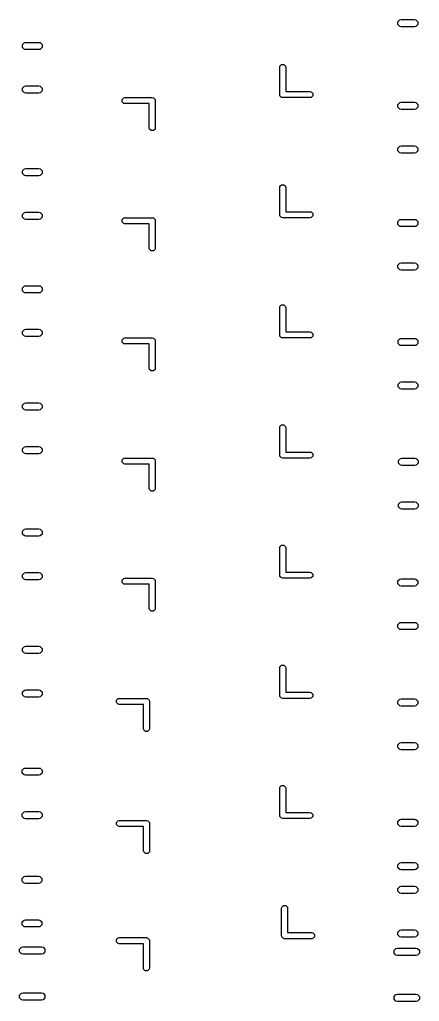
# Model space of a CAD drawing. Extents: x 6.8 to 18.3, y -6.1 to -3.3.
# Drawn here: x 14.303 to 14.563, y -4.604 to -3.966 of the extents above; entities that cross this region are included whole.
import ezdxf

# ---------------------------------------------------------------- set-up
doc = ezdxf.new("R2010")
doc.units = 0
doc.header["$MEASUREMENT"] = 0
doc.layers.add('BLACK', color=7, linetype='CONTINUOUS')

msp = doc.modelspace()

# ---------------------------------------------------------------- linework, layer by layer
at = {"layer": 'BLACK', "linetype": 'CONTINUOUS'}
for p, q in [((14.54888, -3.96697), (14.55016, -3.96569)), ((14.54888, -3.96878), (14.54888, -3.96697)), ((14.55016, -3.97005), (14.54888, -3.96878)), ((14.55016, -3.96569), (14.55107, -3.96551)), ((14.55107, -3.97023), (14.55016, -3.97005)), ((14.55107, -3.96551), (14.55956, -3.96551)), ((14.55956, -3.97023), (14.55107, -3.97023)), ((14.55956, -3.96551), (14.56046, -3.96569)), ((14.56046, -3.97005), (14.55956, -3.97023)), ((14.56046, -3.96569), (14.56174, -3.96697)), ((14.56174, -3.96878), (14.56046, -3.97005)), ((14.56174, -3.96697), (14.56174, -3.96878)), ((14.30493, -3.98175), (14.3062, -3.98047)), ((14.30493, -3.98356), (14.30493, -3.98175)), ((14.3062, -3.98047), (14.30711, -3.98029)), ((14.30711, -3.98029), (14.3156, -3.98029)), ((14.3156, -3.98029), (14.3165, -3.98047)), ((14.3165, -3.98047), (14.31778, -3.98175)), ((14.31778, -3.98175), (14.31778, -3.98356)), ((14.3062, -3.98483), (14.30493, -3.98356)), ((14.30711, -3.98501), (14.3062, -3.98483)), ((14.3156, -3.98501), (14.30711, -3.98501)), ((14.3165, -3.98483), (14.3156, -3.98501)), ((14.31778, -3.98356), (14.3165, -3.98483)), ((14.47208, -3.99651), (14.47223, -3.99576)), ((14.47223, -3.99576), (14.4733, -3.99469)), ((14.4733, -3.99469), (14.4748, -3.99469)), ((14.4748, -3.99469), (14.47587, -3.99576)), ((14.47587, -3.99576), (14.47602, -3.99651)), ((14.47208, -4.01423), (14.47208, -3.99651)), ((14.47602, -3.99651), (14.47602, -4.01226)), ((14.3062, -4.00882), (14.30711, -4.00864)), ((14.30711, -4.00864), (14.3156, -4.00864)), ((14.3156, -4.00864), (14.3165, -4.00882)), ((14.30493, -4.01009), (14.3062, -4.00882)), ((14.30493, -4.0119), (14.30493, -4.01009)), ((14.3062, -4.01318), (14.30493, -4.0119)), ((14.30711, -4.01336), (14.3062, -4.01318)), ((14.3156, -4.01336), (14.30711, -4.01336)), ((14.3165, -4.01318), (14.3156, -4.01336)), ((14.3165, -4.00882), (14.31778, -4.01009)), ((14.31778, -4.0119), (14.3165, -4.01318)), ((14.31778, -4.01009), (14.31778, -4.0119)), ((14.47223, -4.01498), (14.47208, -4.01423)), ((14.4733, -4.01605), (14.47223, -4.01498)), ((14.47602, -4.01226), (14.49177, -4.01226)), ((14.49177, -4.01226), (14.49252, -4.01241)), ((14.49252, -4.01241), (14.49359, -4.01348)), ((14.49359, -4.01498), (14.49252, -4.01605)), ((14.49359, -4.01348), (14.49359, -4.01498)), ((14.36976, -4.01741), (14.37082, -4.01635)), ((14.36976, -4.01892), (14.36976, -4.01741)), ((14.37082, -4.01999), (14.36976, -4.01892)), ((14.37082, -4.01635), (14.37158, -4.0162)), ((14.37158, -4.02014), (14.37082, -4.01999)), ((14.37158, -4.0162), (14.38929, -4.0162)), ((14.38732, -4.02014), (14.37158, -4.02014)), ((14.38732, -4.03588), (14.38732, -4.02014)), ((14.38929, -4.0162), (14.39005, -4.01635)), ((14.39005, -4.01635), (14.39111, -4.01741)), ((14.39111, -4.01741), (14.39126, -4.01817)), ((14.39126, -4.01817), (14.39126, -4.03588)), ((14.47405, -4.0162), (14.4733, -4.01605)), ((14.49177, -4.0162), (14.47405, -4.0162)), ((14.49252, -4.01605), (14.49177, -4.0162)), ((14.54888, -4.02065), (14.55016, -4.01937)), ((14.54888, -4.02246), (14.54888, -4.02065)), ((14.55016, -4.01937), (14.55107, -4.01919)), ((14.55107, -4.01919), (14.55956, -4.01919)), ((14.55956, -4.01919), (14.56046, -4.01937)), ((14.56046, -4.01937), (14.56174, -4.02065)), ((14.56174, -4.02065), (14.56174, -4.02246)), ((14.55016, -4.02374), (14.54888, -4.02246)), ((14.55107, -4.02392), (14.55016, -4.02374)), ((14.55956, -4.02392), (14.55107, -4.02392)), ((14.56046, -4.02374), (14.55956, -4.02392)), ((14.56174, -4.02246), (14.56046, -4.02374)), ((14.38747, -4.03664), (14.38732, -4.03588)), ((14.38854, -4.0377), (14.38747, -4.03664)), ((14.39005, -4.0377), (14.38854, -4.0377)), ((14.39111, -4.03664), (14.39005, -4.0377)), ((14.39126, -4.03588), (14.39111, -4.03664)), ((14.54888, -4.049), (14.55016, -4.04772)), ((14.54888, -4.05081), (14.54888, -4.049)), ((14.55016, -4.05209), (14.54888, -4.05081)), ((14.55016, -4.04772), (14.55107, -4.04754)), ((14.55107, -4.05227), (14.55016, -4.05209)), ((14.55107, -4.04754), (14.55956, -4.04754)), ((14.55956, -4.05227), (14.55107, -4.05227)), ((14.55956, -4.04754), (14.56046, -4.04772)), ((14.56046, -4.05209), (14.55956, -4.05227)), ((14.56046, -4.04772), (14.56174, -4.049)), ((14.56174, -4.05081), (14.56046, -4.05209)), ((14.56174, -4.049), (14.56174, -4.05081)), ((14.30493, -4.06378), (14.3062, -4.0625)), ((14.30493, -4.06559), (14.30493, -4.06378)), ((14.3062, -4.06687), (14.30493, -4.06559)), ((14.3062, -4.0625), (14.30711, -4.06232)), ((14.30711, -4.06232), (14.3156, -4.06232)), ((14.3156, -4.06232), (14.3165, -4.0625)), ((14.3165, -4.0625), (14.31778, -4.06378)), ((14.31778, -4.06559), (14.3165, -4.06687)), ((14.31778, -4.06378), (14.31778, -4.06559)), ((14.30711, -4.06704), (14.3062, -4.06687)), ((14.3156, -4.06704), (14.30711, -4.06704)), ((14.3165, -4.06687), (14.3156, -4.06704)), ((14.47208, -4.07464), (14.47223, -4.07388)), ((14.47208, -4.09235), (14.47208, -4.07464)), ((14.47223, -4.07388), (14.4733, -4.07282)), ((14.4733, -4.07282), (14.4748, -4.07282)), ((14.4748, -4.07282), (14.47587, -4.07388)), ((14.47587, -4.07388), (14.47602, -4.07464)), ((14.47602, -4.07464), (14.47602, -4.09039)), ((14.30493, -4.09213), (14.3062, -4.09085)), ((14.3062, -4.09085), (14.30711, -4.09067)), ((14.30711, -4.09067), (14.3156, -4.09067)), ((14.3156, -4.09067), (14.3165, -4.09085)), ((14.3165, -4.09085), (14.31778, -4.09213)), ((14.47602, -4.09039), (14.49177, -4.09039)), ((14.49177, -4.09039), (14.49252, -4.09054)), ((14.49252, -4.09054), (14.49359, -4.0916)), ((14.49359, -4.0916), (14.49359, -4.09311)), ((14.30493, -4.09393), (14.30493, -4.09213)), ((14.3062, -4.09521), (14.30493, -4.09393)), ((14.30711, -4.09539), (14.3062, -4.09521)), ((14.3156, -4.09539), (14.30711, -4.09539)), ((14.3165, -4.09521), (14.3156, -4.09539)), ((14.31778, -4.09393), (14.3165, -4.09521)), ((14.31778, -4.09213), (14.31778, -4.09393)), ((14.36976, -4.09554), (14.37082, -4.09447)), ((14.36976, -4.09704), (14.36976, -4.09554)), ((14.37082, -4.09811), (14.36976, -4.09704)), ((14.37082, -4.09447), (14.37158, -4.09432)), ((14.37158, -4.09432), (14.38929, -4.09432)), ((14.38929, -4.09432), (14.39005, -4.09447)), ((14.39005, -4.09447), (14.39111, -4.09554)), ((14.39111, -4.09554), (14.39126, -4.09629)), ((14.39126, -4.09629), (14.39126, -4.11401)), ((14.47223, -4.09311), (14.47208, -4.09235)), ((14.4733, -4.09417), (14.47223, -4.09311)), ((14.47405, -4.09432), (14.4733, -4.09417)), ((14.49177, -4.09432), (14.47405, -4.09432)), ((14.49252, -4.09417), (14.49177, -4.09432)), ((14.49359, -4.09311), (14.49252, -4.09417)), ((14.54888, -4.09682), (14.55016, -4.09555)), ((14.54888, -4.09863), (14.54888, -4.09682)), ((14.55016, -4.09555), (14.55107, -4.09537)), ((14.55107, -4.09537), (14.55956, -4.09537)), ((14.55956, -4.09537), (14.56046, -4.09555)), ((14.56046, -4.09555), (14.56174, -4.09682)), ((14.56174, -4.09682), (14.56174, -4.09863)), ((14.37158, -4.09826), (14.37082, -4.09811)), ((14.38732, -4.09826), (14.37158, -4.09826)), ((14.38732, -4.11401), (14.38732, -4.09826)), ((14.55016, -4.09991), (14.54888, -4.09863)), ((14.55107, -4.10009), (14.55016, -4.09991)), ((14.55956, -4.10009), (14.55107, -4.10009)), ((14.56046, -4.09991), (14.55956, -4.10009)), ((14.56174, -4.09863), (14.56046, -4.09991)), ((14.38747, -4.11476), (14.38732, -4.11401)), ((14.38854, -4.11583), (14.38747, -4.11476)), ((14.39005, -4.11583), (14.38854, -4.11583)), ((14.39111, -4.11476), (14.39005, -4.11583)), ((14.39126, -4.11401), (14.39111, -4.11476)), ((14.54888, -4.12517), (14.55016, -4.12389)), ((14.54888, -4.12698), (14.54888, -4.12517)), ((14.55016, -4.12826), (14.54888, -4.12698)), ((14.55016, -4.12389), (14.55107, -4.12371)), ((14.55107, -4.12844), (14.55016, -4.12826)), ((14.55107, -4.12371), (14.55956, -4.12371)), ((14.55956, -4.12844), (14.55107, -4.12844)), ((14.55956, -4.12371), (14.56046, -4.12389)), ((14.56046, -4.12826), (14.55956, -4.12844)), ((14.56046, -4.12389), (14.56174, -4.12517)), ((14.56174, -4.12698), (14.56046, -4.12826)), ((14.56174, -4.12517), (14.56174, -4.12698)), ((14.30493, -4.13995), (14.3062, -4.13867)), ((14.30493, -4.14176), (14.30493, -4.13995)), ((14.3062, -4.14304), (14.30493, -4.14176)), ((14.3062, -4.13867), (14.30711, -4.13849)), ((14.30711, -4.13849), (14.3156, -4.13849)), ((14.3156, -4.13849), (14.3165, -4.13867)), ((14.3165, -4.13867), (14.31778, -4.13995)), ((14.31778, -4.14176), (14.3165, -4.14304)), ((14.31778, -4.13995), (14.31778, -4.14176)), ((14.30711, -4.14322), (14.3062, -4.14304)), ((14.3156, -4.14322), (14.30711, -4.14322)), ((14.3165, -4.14304), (14.3156, -4.14322)), ((14.47208, -4.15276), (14.47223, -4.15201)), ((14.47208, -4.17048), (14.47208, -4.15276)), ((14.47223, -4.15201), (14.4733, -4.15094)), ((14.4733, -4.15094), (14.4748, -4.15094)), ((14.4748, -4.15094), (14.47587, -4.15201)), ((14.47587, -4.15201), (14.47602, -4.15276)), ((14.47602, -4.15276), (14.47602, -4.16851)), ((14.30493, -4.1683), (14.3062, -4.16702)), ((14.3062, -4.16702), (14.30711, -4.16684)), ((14.30711, -4.16684), (14.3156, -4.16684)), ((14.3156, -4.16684), (14.3165, -4.16702)), ((14.3165, -4.16702), (14.31778, -4.1683)), ((14.30493, -4.1701), (14.30493, -4.1683)), ((14.3062, -4.17138), (14.30493, -4.1701)), ((14.30711, -4.17156), (14.3062, -4.17138)), ((14.3156, -4.17156), (14.30711, -4.17156)), ((14.3165, -4.17138), (14.3156, -4.17156)), ((14.31778, -4.1701), (14.3165, -4.17138)), ((14.31778, -4.1683), (14.31778, -4.1701)), ((14.36976, -4.17366), (14.37082, -4.1726)), ((14.36976, -4.17517), (14.36976, -4.17366)), ((14.37082, -4.1726), (14.37158, -4.17245)), ((14.37158, -4.17245), (14.38929, -4.17245)), ((14.38929, -4.17245), (14.39005, -4.1726)), ((14.39005, -4.1726), (14.39111, -4.17366)), ((14.39111, -4.17366), (14.39126, -4.17442)), ((14.39126, -4.17442), (14.39126, -4.19213)), ((14.47223, -4.17123), (14.47208, -4.17048)), ((14.4733, -4.1723), (14.47223, -4.17123)), ((14.47405, -4.17245), (14.4733, -4.1723)), ((14.49177, -4.17245), (14.47405, -4.17245)), ((14.47602, -4.16851), (14.49177, -4.16851)), ((14.49177, -4.16851), (14.49252, -4.16866)), ((14.49252, -4.1723), (14.49177, -4.17245)), ((14.49252, -4.16866), (14.49359, -4.16973)), ((14.49359, -4.17123), (14.49252, -4.1723)), ((14.49359, -4.16973), (14.49359, -4.17123)), ((14.54903, -4.17421), (14.5503, -4.17293)), ((14.54903, -4.17602), (14.54903, -4.17421)), ((14.5503, -4.17293), (14.55121, -4.17275)), ((14.55121, -4.17275), (14.5597, -4.17275)), ((14.5597, -4.17275), (14.5606, -4.17293)), ((14.5606, -4.17293), (14.56188, -4.17421)), ((14.56188, -4.17421), (14.56188, -4.17602)), ((14.37082, -4.17624), (14.36976, -4.17517)), ((14.37158, -4.17639), (14.37082, -4.17624)), ((14.38732, -4.17639), (14.37158, -4.17639)), ((14.38732, -4.19213), (14.38732, -4.17639)), ((14.5503, -4.17729), (14.54903, -4.17602)), ((14.55121, -4.17747), (14.5503, -4.17729)), ((14.5597, -4.17747), (14.55121, -4.17747)), ((14.5606, -4.17729), (14.5597, -4.17747)), ((14.56188, -4.17602), (14.5606, -4.17729)), ((14.38747, -4.19289), (14.38732, -4.19213)), ((14.38854, -4.19395), (14.38747, -4.19289)), ((14.39111, -4.19289), (14.39005, -4.19395)), ((14.39126, -4.19213), (14.39111, -4.19289)), ((14.39005, -4.19395), (14.38854, -4.19395)), ((14.54903, -4.20255), (14.5503, -4.20128)), ((14.54903, -4.20436), (14.54903, -4.20255)), ((14.5503, -4.20564), (14.54903, -4.20436)), ((14.5503, -4.20128), (14.55121, -4.2011)), ((14.55121, -4.20582), (14.5503, -4.20564)), ((14.55121, -4.2011), (14.5597, -4.2011)), ((14.5597, -4.20582), (14.55121, -4.20582)), ((14.5597, -4.2011), (14.5606, -4.20128)), ((14.5606, -4.20564), (14.5597, -4.20582)), ((14.5606, -4.20128), (14.56188, -4.20255)), ((14.56188, -4.20436), (14.5606, -4.20564)), ((14.56188, -4.20255), (14.56188, -4.20436)), ((14.30493, -4.21612), (14.3062, -4.21484)), ((14.30493, -4.21793), (14.30493, -4.21612)), ((14.3062, -4.21921), (14.30493, -4.21793)), ((14.3062, -4.21484), (14.30711, -4.21466)), ((14.30711, -4.21939), (14.3062, -4.21921)), ((14.30711, -4.21466), (14.3156, -4.21466)), ((14.3156, -4.21466), (14.3165, -4.21484)), ((14.3165, -4.21921), (14.3156, -4.21939)), ((14.3165, -4.21484), (14.31778, -4.21612)), ((14.31778, -4.21793), (14.3165, -4.21921)), ((14.31778, -4.21612), (14.31778, -4.21793)), ((14.3156, -4.21939), (14.30711, -4.21939)), ((14.47208, -4.23089), (14.47223, -4.23013)), ((14.47208, -4.2486), (14.47208, -4.23089)), ((14.47223, -4.23013), (14.4733, -4.22907)), ((14.4733, -4.22907), (14.4748, -4.22907)), ((14.4748, -4.22907), (14.47587, -4.23013)), ((14.47587, -4.23013), (14.47602, -4.23089)), ((14.47602, -4.23089), (14.47602, -4.24664)), ((14.30493, -4.24447), (14.3062, -4.24319)), ((14.30493, -4.24628), (14.30493, -4.24447)), ((14.3062, -4.24319), (14.30711, -4.24301)), ((14.30711, -4.24301), (14.3156, -4.24301)), ((14.3156, -4.24301), (14.3165, -4.24319)), ((14.3165, -4.24319), (14.31778, -4.24447)), ((14.31778, -4.24447), (14.31778, -4.24628)), ((14.3062, -4.24756), (14.30493, -4.24628)), ((14.30711, -4.24773), (14.3062, -4.24756)), ((14.3156, -4.24773), (14.30711, -4.24773)), ((14.3165, -4.24756), (14.3156, -4.24773)), ((14.31778, -4.24628), (14.3165, -4.24756)), ((14.36976, -4.25179), (14.37082, -4.25072)), ((14.37082, -4.25072), (14.37158, -4.25057)), ((14.37158, -4.25057), (14.38929, -4.25057)), ((14.38929, -4.25057), (14.39005, -4.25072)), ((14.39005, -4.25072), (14.39111, -4.25179)), ((14.47223, -4.24936), (14.47208, -4.2486)), ((14.4733, -4.25042), (14.47223, -4.24936)), ((14.47405, -4.25057), (14.4733, -4.25042)), ((14.49177, -4.25057), (14.47405, -4.25057)), ((14.47602, -4.24664), (14.49177, -4.24664)), ((14.49177, -4.24664), (14.49252, -4.24679)), ((14.49252, -4.25042), (14.49177, -4.25057)), ((14.49252, -4.24679), (14.49359, -4.24785)), ((14.49359, -4.24936), (14.49252, -4.25042)), ((14.49359, -4.24785), (14.49359, -4.24936)), ((14.54919, -4.2521), (14.55047, -4.25082)), ((14.55047, -4.25082), (14.55137, -4.25064)), ((14.55137, -4.25064), (14.55986, -4.25064)), ((14.55986, -4.25064), (14.56076, -4.25082)), ((14.56076, -4.25082), (14.56204, -4.2521)), ((14.36976, -4.25329), (14.36976, -4.25179)), ((14.37082, -4.25436), (14.36976, -4.25329)), ((14.37158, -4.25451), (14.37082, -4.25436)), ((14.38732, -4.25451), (14.37158, -4.25451)), ((14.38732, -4.27026), (14.38732, -4.25451)), ((14.39111, -4.25179), (14.39126, -4.25254)), ((14.39126, -4.25254), (14.39126, -4.27026)), ((14.54919, -4.25391), (14.54919, -4.2521)), ((14.55047, -4.25519), (14.54919, -4.25391)), ((14.55137, -4.25537), (14.55047, -4.25519)), ((14.55986, -4.25537), (14.55137, -4.25537)), ((14.56076, -4.25519), (14.55986, -4.25537)), ((14.56204, -4.25391), (14.56076, -4.25519)), ((14.56204, -4.2521), (14.56204, -4.25391)), ((14.38747, -4.27101), (14.38732, -4.27026)), ((14.39126, -4.27026), (14.39111, -4.27101)), ((14.38854, -4.27208), (14.38747, -4.27101)), ((14.39005, -4.27208), (14.38854, -4.27208)), ((14.39111, -4.27101), (14.39005, -4.27208)), ((14.54919, -4.28045), (14.55047, -4.27917)), ((14.54919, -4.28225), (14.54919, -4.28045)), ((14.55047, -4.28353), (14.54919, -4.28225)), ((14.55047, -4.27917), (14.55137, -4.27899)), ((14.55137, -4.27899), (14.55986, -4.27899)), ((14.55986, -4.27899), (14.56076, -4.27917)), ((14.56076, -4.27917), (14.56204, -4.28045)), ((14.56204, -4.28225), (14.56076, -4.28353)), ((14.56204, -4.28045), (14.56204, -4.28225)), ((14.55137, -4.28371), (14.55047, -4.28353)), ((14.55986, -4.28371), (14.55137, -4.28371)), ((14.56076, -4.28353), (14.55986, -4.28371)), ((14.30493, -4.29815), (14.3062, -4.29688)), ((14.30493, -4.29996), (14.30493, -4.29815)), ((14.3062, -4.30124), (14.30493, -4.29996)), ((14.3062, -4.29688), (14.30711, -4.2967)), ((14.30711, -4.30142), (14.3062, -4.30124)), ((14.30711, -4.2967), (14.3156, -4.2967)), ((14.3156, -4.30142), (14.30711, -4.30142)), ((14.3156, -4.2967), (14.3165, -4.29688)), ((14.3165, -4.30124), (14.3156, -4.30142)), ((14.3165, -4.29688), (14.31778, -4.29815)), ((14.31778, -4.29996), (14.3165, -4.30124)), ((14.31778, -4.29815), (14.31778, -4.29996)), ((14.47208, -4.30901), (14.47223, -4.30826)), ((14.47223, -4.30826), (14.4733, -4.30719)), ((14.4733, -4.30719), (14.4748, -4.30719)), ((14.4748, -4.30719), (14.47587, -4.30826)), ((14.47587, -4.30826), (14.47602, -4.30901)), ((14.47208, -4.32673), (14.47208, -4.30901)), ((14.47602, -4.30901), (14.47602, -4.32476)), ((14.30493, -4.3265), (14.3062, -4.32522)), ((14.30493, -4.32831), (14.30493, -4.3265)), ((14.3062, -4.32522), (14.30711, -4.32504)), ((14.30711, -4.32504), (14.3156, -4.32504)), ((14.3156, -4.32504), (14.3165, -4.32522)), ((14.3165, -4.32522), (14.31778, -4.3265)), ((14.31778, -4.3265), (14.31778, -4.32831)), ((14.47223, -4.32748), (14.47208, -4.32673)), ((14.4733, -4.32855), (14.47223, -4.32748)), ((14.47602, -4.32476), (14.49177, -4.32476)), ((14.49177, -4.32476), (14.49252, -4.32491)), ((14.49252, -4.32491), (14.49359, -4.32598)), ((14.49359, -4.32748), (14.49252, -4.32855)), ((14.49359, -4.32598), (14.49359, -4.32748)), ((14.3062, -4.32959), (14.30493, -4.32831)), ((14.30711, -4.32977), (14.3062, -4.32959)), ((14.3156, -4.32977), (14.30711, -4.32977)), ((14.3165, -4.32959), (14.3156, -4.32977)), ((14.31778, -4.32831), (14.3165, -4.32959)), ((14.36976, -4.32991), (14.37082, -4.32885)), ((14.36976, -4.33142), (14.36976, -4.32991)), ((14.37082, -4.33249), (14.36976, -4.33142)), ((14.37082, -4.32885), (14.37158, -4.3287)), ((14.37158, -4.33264), (14.37082, -4.33249)), ((14.37158, -4.3287), (14.38929, -4.3287)), ((14.38732, -4.33264), (14.37158, -4.33264)), ((14.38732, -4.34838), (14.38732, -4.33264)), ((14.38929, -4.3287), (14.39005, -4.32885)), ((14.39005, -4.32885), (14.39111, -4.32991)), ((14.39111, -4.32991), (14.39126, -4.33067)), ((14.39126, -4.33067), (14.39126, -4.34838)), ((14.47405, -4.3287), (14.4733, -4.32855)), ((14.49177, -4.3287), (14.47405, -4.3287)), ((14.49252, -4.32855), (14.49177, -4.3287)), ((14.54888, -4.33051), (14.55016, -4.32923)), ((14.54888, -4.33232), (14.54888, -4.33051)), ((14.55016, -4.3336), (14.54888, -4.33232)), ((14.55016, -4.32923), (14.55107, -4.32905)), ((14.55107, -4.33378), (14.55016, -4.3336)), ((14.55107, -4.32905), (14.55956, -4.32905)), ((14.55956, -4.33378), (14.55107, -4.33378)), ((14.55956, -4.32905), (14.56046, -4.32923)), ((14.56046, -4.3336), (14.55956, -4.33378)), ((14.56046, -4.32923), (14.56174, -4.33051)), ((14.56174, -4.33232), (14.56046, -4.3336)), ((14.56174, -4.33051), (14.56174, -4.33232)), ((14.38747, -4.34914), (14.38732, -4.34838)), ((14.38854, -4.3502), (14.38747, -4.34914)), ((14.39005, -4.3502), (14.38854, -4.3502)), ((14.39111, -4.34914), (14.39005, -4.3502)), ((14.39126, -4.34838), (14.39111, -4.34914)), ((14.54888, -4.35886), (14.55016, -4.35758)), ((14.54888, -4.36067), (14.54888, -4.35886)), ((14.55016, -4.35758), (14.55107, -4.3574)), ((14.55107, -4.3574), (14.55956, -4.3574)), ((14.55956, -4.3574), (14.56046, -4.35758)), ((14.56046, -4.35758), (14.56174, -4.35886)), ((14.56174, -4.35886), (14.56174, -4.36067)), ((14.55016, -4.36194), (14.54888, -4.36067)), ((14.55107, -4.36212), (14.55016, -4.36194)), ((14.55956, -4.36212), (14.55107, -4.36212)), ((14.56046, -4.36194), (14.55956, -4.36212)), ((14.56174, -4.36067), (14.56046, -4.36194)), ((14.30493, -4.37433), (14.3062, -4.37305)), ((14.30493, -4.37613), (14.30493, -4.37433)), ((14.3062, -4.37741), (14.30493, -4.37613)), ((14.3062, -4.37305), (14.30711, -4.37287)), ((14.30711, -4.37759), (14.3062, -4.37741)), ((14.30711, -4.37287), (14.3156, -4.37287)), ((14.3156, -4.37759), (14.30711, -4.37759)), ((14.3156, -4.37287), (14.3165, -4.37305)), ((14.3165, -4.37741), (14.3156, -4.37759)), ((14.3165, -4.37305), (14.31778, -4.37433)), ((14.31778, -4.37613), (14.3165, -4.37741)), ((14.31778, -4.37433), (14.31778, -4.37613)), ((14.47208, -4.38714), (14.47223, -4.38638)), ((14.47208, -4.40485), (14.47208, -4.38714)), ((14.47223, -4.38638), (14.4733, -4.38532)), ((14.4733, -4.38532), (14.4748, -4.38532)), ((14.4748, -4.38532), (14.47587, -4.38638)), ((14.47587, -4.38638), (14.47602, -4.38714)), ((14.47602, -4.38714), (14.47602, -4.40289)), ((14.30493, -4.40267), (14.3062, -4.40139)), ((14.30493, -4.40448), (14.30493, -4.40267)), ((14.3062, -4.40139), (14.30711, -4.40121)), ((14.30711, -4.40121), (14.3156, -4.40121)), ((14.3156, -4.40121), (14.3165, -4.40139)), ((14.3165, -4.40139), (14.31778, -4.40267)), ((14.31778, -4.40267), (14.31778, -4.40448)), ((14.47602, -4.40289), (14.49177, -4.40289)), ((14.49177, -4.40289), (14.49252, -4.40304)), ((14.49252, -4.40304), (14.49359, -4.4041)), ((14.49359, -4.4041), (14.49359, -4.40561)), ((14.3062, -4.40576), (14.30493, -4.40448)), ((14.30711, -4.40594), (14.3062, -4.40576)), ((14.3156, -4.40594), (14.30711, -4.40594)), ((14.3165, -4.40576), (14.3156, -4.40594)), ((14.31778, -4.40448), (14.3165, -4.40576)), ((14.36602, -4.40804), (14.36709, -4.40697)), ((14.36602, -4.40954), (14.36602, -4.40804)), ((14.36709, -4.41061), (14.36602, -4.40954)), ((14.36709, -4.40697), (14.36784, -4.40682)), ((14.36784, -4.41076), (14.36709, -4.41061)), ((14.36784, -4.40682), (14.38556, -4.40682)), ((14.38359, -4.41076), (14.36784, -4.41076)), ((14.38359, -4.42651), (14.38359, -4.41076)), ((14.38556, -4.40682), (14.38631, -4.40697)), ((14.38631, -4.40697), (14.38738, -4.40804)), ((14.38738, -4.40804), (14.38753, -4.40879)), ((14.38753, -4.40879), (14.38753, -4.42651)), ((14.47223, -4.40561), (14.47208, -4.40485)), ((14.4733, -4.40667), (14.47223, -4.40561)), ((14.47405, -4.40682), (14.4733, -4.40667)), ((14.49177, -4.40682), (14.47405, -4.40682)), ((14.49252, -4.40667), (14.49177, -4.40682)), ((14.49359, -4.40561), (14.49252, -4.40667)), ((14.54888, -4.40864), (14.55016, -4.40736)), ((14.54888, -4.41044), (14.54888, -4.40864)), ((14.55016, -4.41172), (14.54888, -4.41044)), ((14.55016, -4.40736), (14.55107, -4.40718)), ((14.55107, -4.40718), (14.55956, -4.40718)), ((14.55956, -4.40718), (14.56046, -4.40736)), ((14.56046, -4.40736), (14.56174, -4.40864)), ((14.56174, -4.41044), (14.56046, -4.41172)), ((14.56174, -4.40864), (14.56174, -4.41044)), ((14.55107, -4.4119), (14.55016, -4.41172)), ((14.55956, -4.4119), (14.55107, -4.4119)), ((14.56046, -4.41172), (14.55956, -4.4119)), ((14.38374, -4.42726), (14.38359, -4.42651)), ((14.3848, -4.42833), (14.38374, -4.42726)), ((14.38631, -4.42833), (14.3848, -4.42833)), ((14.38738, -4.42726), (14.38631, -4.42833)), ((14.38753, -4.42651), (14.38738, -4.42726)), ((14.54888, -4.43698), (14.55016, -4.4357)), ((14.55016, -4.4357), (14.55107, -4.43552)), ((14.55107, -4.43552), (14.55956, -4.43552)), ((14.55956, -4.43552), (14.56046, -4.4357)), ((14.56046, -4.4357), (14.56174, -4.43698)), ((14.54888, -4.43879), (14.54888, -4.43698)), ((14.55016, -4.44007), (14.54888, -4.43879)), ((14.55107, -4.44025), (14.55016, -4.44007)), ((14.55956, -4.44025), (14.55107, -4.44025)), ((14.56046, -4.44007), (14.55956, -4.44025)), ((14.56174, -4.43879), (14.56046, -4.44007)), ((14.56174, -4.43698), (14.56174, -4.43879)), ((14.30485, -4.45356), (14.30613, -4.45228)), ((14.30485, -4.45537), (14.30485, -4.45356)), ((14.30613, -4.45664), (14.30485, -4.45537)), ((14.30613, -4.45228), (14.30703, -4.4521)), ((14.30703, -4.4521), (14.31552, -4.4521)), ((14.31552, -4.4521), (14.31643, -4.45228)), ((14.31643, -4.45228), (14.3177, -4.45356)), ((14.3177, -4.45537), (14.31643, -4.45664)), ((14.3177, -4.45356), (14.3177, -4.45537)), ((14.30703, -4.45682), (14.30613, -4.45664)), ((14.31552, -4.45682), (14.30703, -4.45682)), ((14.31643, -4.45664), (14.31552, -4.45682)), ((14.47208, -4.46526), (14.47223, -4.46451)), ((14.47208, -4.48298), (14.47208, -4.46526)), ((14.47223, -4.46451), (14.4733, -4.46344)), ((14.4733, -4.46344), (14.4748, -4.46344)), ((14.4748, -4.46344), (14.47587, -4.46451)), ((14.47587, -4.46451), (14.47602, -4.46526)), ((14.47602, -4.46526), (14.47602, -4.48101)), ((14.30485, -4.4819), (14.30613, -4.48063)), ((14.30613, -4.48063), (14.30703, -4.48045)), ((14.30703, -4.48045), (14.31552, -4.48045)), ((14.31552, -4.48045), (14.31643, -4.48063)), ((14.31643, -4.48063), (14.3177, -4.4819)), ((14.47602, -4.48101), (14.49177, -4.48101)), ((14.49177, -4.48101), (14.49252, -4.48116)), ((14.30485, -4.48371), (14.30485, -4.4819)), ((14.30613, -4.48499), (14.30485, -4.48371)), ((14.30703, -4.48517), (14.30613, -4.48499)), ((14.31552, -4.48517), (14.30703, -4.48517)), ((14.31643, -4.48499), (14.31552, -4.48517)), ((14.3177, -4.48371), (14.31643, -4.48499)), ((14.3177, -4.4819), (14.3177, -4.48371)), ((14.36606, -4.48743), (14.36712, -4.48636)), ((14.36712, -4.48636), (14.36787, -4.48621)), ((14.36787, -4.48621), (14.38559, -4.48621)), ((14.38559, -4.48621), (14.38634, -4.48636)), ((14.38634, -4.48636), (14.38741, -4.48743)), ((14.47223, -4.48373), (14.47208, -4.48298)), ((14.4733, -4.4848), (14.47223, -4.48373)), ((14.47405, -4.48495), (14.4733, -4.4848)), ((14.49177, -4.48495), (14.47405, -4.48495)), ((14.49252, -4.4848), (14.49177, -4.48495)), ((14.49252, -4.48116), (14.49359, -4.48223)), ((14.49359, -4.48373), (14.49252, -4.4848)), ((14.49359, -4.48223), (14.49359, -4.48373)), ((14.54888, -4.48676), (14.55016, -4.48548)), ((14.54888, -4.48857), (14.54888, -4.48676)), ((14.55016, -4.48548), (14.55107, -4.4853)), ((14.55107, -4.4853), (14.55956, -4.4853)), ((14.55956, -4.4853), (14.56046, -4.48548)), ((14.56046, -4.48548), (14.56174, -4.48676)), ((14.56174, -4.48676), (14.56174, -4.48857)), ((14.36606, -4.48893), (14.36606, -4.48743)), ((14.36712, -4.49), (14.36606, -4.48893)), ((14.36787, -4.49015), (14.36712, -4.49)), ((14.38362, -4.49015), (14.36787, -4.49015)), ((14.38362, -4.5059), (14.38362, -4.49015)), ((14.38741, -4.48743), (14.38756, -4.48818)), ((14.38756, -4.48818), (14.38756, -4.5059)), ((14.55016, -4.48985), (14.54888, -4.48857)), ((14.55107, -4.49003), (14.55016, -4.48985)), ((14.55956, -4.49003), (14.55107, -4.49003)), ((14.56046, -4.48985), (14.55956, -4.49003)), ((14.56174, -4.48857), (14.56046, -4.48985)), ((14.38377, -4.50665), (14.38362, -4.5059)), ((14.38756, -4.5059), (14.38741, -4.50665)), ((14.38484, -4.50772), (14.38377, -4.50665)), ((14.38634, -4.50772), (14.38484, -4.50772)), ((14.38741, -4.50665), (14.38634, -4.50772)), ((14.54888, -4.51511), (14.55016, -4.51383)), ((14.54888, -4.51692), (14.54888, -4.51511)), ((14.55016, -4.51819), (14.54888, -4.51692)), ((14.55016, -4.51383), (14.55107, -4.51365)), ((14.55107, -4.51837), (14.55016, -4.51819)), ((14.55107, -4.51365), (14.55956, -4.51365)), ((14.55956, -4.51837), (14.55107, -4.51837)), ((14.55956, -4.51365), (14.56046, -4.51383)), ((14.56046, -4.51819), (14.55956, -4.51837)), ((14.56046, -4.51383), (14.56174, -4.51511)), ((14.56174, -4.51692), (14.56046, -4.51819)), ((14.56174, -4.51511), (14.56174, -4.51692)), ((14.30477, -4.52387), (14.30605, -4.52259)), ((14.30477, -4.52568), (14.30477, -4.52387)), ((14.30605, -4.52696), (14.30477, -4.52568)), ((14.30605, -4.52259), (14.30695, -4.52241)), ((14.30695, -4.52241), (14.31544, -4.52241)), ((14.31544, -4.52241), (14.31635, -4.52259)), ((14.31635, -4.52259), (14.31763, -4.52387)), ((14.31763, -4.52568), (14.31635, -4.52696)), ((14.31763, -4.52387), (14.31763, -4.52568)), ((14.30695, -4.52714), (14.30605, -4.52696)), ((14.31544, -4.52714), (14.30695, -4.52714)), ((14.31635, -4.52696), (14.31544, -4.52714)), ((14.54888, -4.53042), (14.55016, -4.52914)), ((14.54888, -4.53223), (14.54888, -4.53042)), ((14.55016, -4.52914), (14.55107, -4.52896)), ((14.55107, -4.52896), (14.55956, -4.52896)), ((14.55956, -4.52896), (14.56046, -4.52914)), ((14.56046, -4.52914), (14.56174, -4.53042)), ((14.56174, -4.53042), (14.56174, -4.53223)), ((14.55016, -4.5335), (14.54888, -4.53223)), ((14.55107, -4.53368), (14.55016, -4.5335)), ((14.55956, -4.53368), (14.55107, -4.53368)), ((14.56046, -4.5335), (14.55956, -4.53368)), ((14.56174, -4.53223), (14.56046, -4.5335)), ((14.47328, -4.54339), (14.47343, -4.54263)), ((14.47328, -4.5611), (14.47328, -4.54339)), ((14.47343, -4.54263), (14.4745, -4.54157)), ((14.4745, -4.54157), (14.476, -4.54157)), ((14.476, -4.54157), (14.47707, -4.54263)), ((14.47707, -4.54263), (14.47722, -4.54339)), ((14.47722, -4.54339), (14.47722, -4.55914)), ((14.30477, -4.55222), (14.30605, -4.55094)), ((14.30605, -4.55094), (14.30695, -4.55076)), ((14.30695, -4.55076), (14.31544, -4.55076)), ((14.31544, -4.55076), (14.31635, -4.55094)), ((14.31635, -4.55094), (14.31763, -4.55222)), ((14.30477, -4.55402), (14.30477, -4.55222)), ((14.30605, -4.5553), (14.30477, -4.55402)), ((14.30695, -4.55548), (14.30605, -4.5553)), ((14.31544, -4.55548), (14.30695, -4.55548)), ((14.31635, -4.5553), (14.31544, -4.55548)), ((14.31763, -4.55402), (14.31635, -4.5553)), ((14.31763, -4.55222), (14.31763, -4.55402)), ((14.54888, -4.55876), (14.55016, -4.55749)), ((14.55016, -4.55749), (14.55107, -4.55731)), ((14.55107, -4.55731), (14.55956, -4.55731)), ((14.55956, -4.55731), (14.56046, -4.55749)), ((14.56046, -4.55749), (14.56174, -4.55876)), ((14.36598, -4.5636), (14.36705, -4.56253)), ((14.36598, -4.56511), (14.36598, -4.5636)), ((14.36705, -4.56253), (14.3678, -4.56238)), ((14.3678, -4.56238), (14.38552, -4.56238)), ((14.38552, -4.56238), (14.38627, -4.56253)), ((14.38627, -4.56253), (14.38734, -4.5636)), ((14.38734, -4.5636), (14.38749, -4.56435)), ((14.47343, -4.56186), (14.47328, -4.5611)), ((14.4745, -4.56292), (14.47343, -4.56186)), ((14.47525, -4.56307), (14.4745, -4.56292)), ((14.49297, -4.56307), (14.47525, -4.56307)), ((14.47722, -4.55914), (14.49297, -4.55914)), ((14.49297, -4.55914), (14.49372, -4.55929)), ((14.49372, -4.56292), (14.49297, -4.56307)), ((14.49372, -4.55929), (14.49478, -4.56035)), ((14.49478, -4.56186), (14.49372, -4.56292)), ((14.49478, -4.56035), (14.49478, -4.56186)), ((14.54888, -4.56057), (14.54888, -4.55876)), ((14.55016, -4.56185), (14.54888, -4.56057)), ((14.55107, -4.56203), (14.55016, -4.56185)), ((14.55956, -4.56203), (14.55107, -4.56203)), ((14.56046, -4.56185), (14.55956, -4.56203)), ((14.56174, -4.56057), (14.56046, -4.56185)), ((14.56174, -4.55876), (14.56174, -4.56057)), ((14.30314, -4.56987), (14.30442, -4.56859)), ((14.30314, -4.57168), (14.30314, -4.56987)), ((14.30442, -4.56859), (14.30532, -4.56841)), ((14.30532, -4.56841), (14.31742, -4.56841)), ((14.31742, -4.56841), (14.31833, -4.56859)), ((14.31833, -4.56859), (14.3196, -4.56987)), ((14.3196, -4.56987), (14.3196, -4.57168)), ((14.36705, -4.56617), (14.36598, -4.56511)), ((14.3678, -4.56632), (14.36705, -4.56617)), ((14.38355, -4.56632), (14.3678, -4.56632)), ((14.38355, -4.58207), (14.38355, -4.56632)), ((14.38749, -4.56435), (14.38749, -4.58207)), ((14.54635, -4.57065), (14.54763, -4.56937)), ((14.54763, -4.56937), (14.54854, -4.56919)), ((14.54854, -4.56919), (14.56063, -4.56919)), ((14.56063, -4.56919), (14.56154, -4.56937)), ((14.56154, -4.56937), (14.56282, -4.57065)), ((14.30442, -4.57296), (14.30314, -4.57168)), ((14.30532, -4.57314), (14.30442, -4.57296)), ((14.31742, -4.57314), (14.30532, -4.57314)), ((14.31833, -4.57296), (14.31742, -4.57314)), ((14.3196, -4.57168), (14.31833, -4.57296)), ((14.54635, -4.57245), (14.54635, -4.57065)), ((14.54763, -4.57373), (14.54635, -4.57245)), ((14.54854, -4.57391), (14.54763, -4.57373)), ((14.56063, -4.57391), (14.54854, -4.57391)), ((14.56154, -4.57373), (14.56063, -4.57391)), ((14.56282, -4.57245), (14.56154, -4.57373)), ((14.56282, -4.57065), (14.56282, -4.57245)), ((14.3837, -4.58282), (14.38355, -4.58207)), ((14.38477, -4.58389), (14.3837, -4.58282)), ((14.38734, -4.58282), (14.38627, -4.58389)), ((14.38749, -4.58207), (14.38734, -4.58282)), ((14.38627, -4.58389), (14.38477, -4.58389)), ((14.30314, -4.59979), (14.30442, -4.59851)), ((14.30314, -4.6016), (14.30314, -4.59979)), ((14.30442, -4.60288), (14.30314, -4.6016)), ((14.30442, -4.59851), (14.30532, -4.59833)), ((14.30532, -4.59833), (14.31742, -4.59833)), ((14.31742, -4.59833), (14.31833, -4.59851)), ((14.31833, -4.59851), (14.3196, -4.59979)), ((14.3196, -4.6016), (14.31833, -4.60288)), ((14.3196, -4.59979), (14.3196, -4.6016)), ((14.54635, -4.60057), (14.54763, -4.59929)), ((14.54635, -4.60238), (14.54635, -4.60057)), ((14.54763, -4.59929), (14.54854, -4.59911)), ((14.54854, -4.59911), (14.56063, -4.59911)), ((14.56063, -4.59911), (14.56154, -4.59929)), ((14.56154, -4.59929), (14.56282, -4.60057)), ((14.56282, -4.60057), (14.56282, -4.60238)), ((14.30532, -4.60306), (14.30442, -4.60288)), ((14.31742, -4.60306), (14.30532, -4.60306)), ((14.31833, -4.60288), (14.31742, -4.60306)), ((14.54763, -4.60365), (14.54635, -4.60238)), ((14.54854, -4.60383), (14.54763, -4.60365)), ((14.56063, -4.60383), (14.54854, -4.60383)), ((14.56154, -4.60365), (14.56063, -4.60383)), ((14.56282, -4.60238), (14.56154, -4.60365))]:
    msp.add_line(p, q, dxfattribs=at)

doc.saveas('drawing.dxf')
